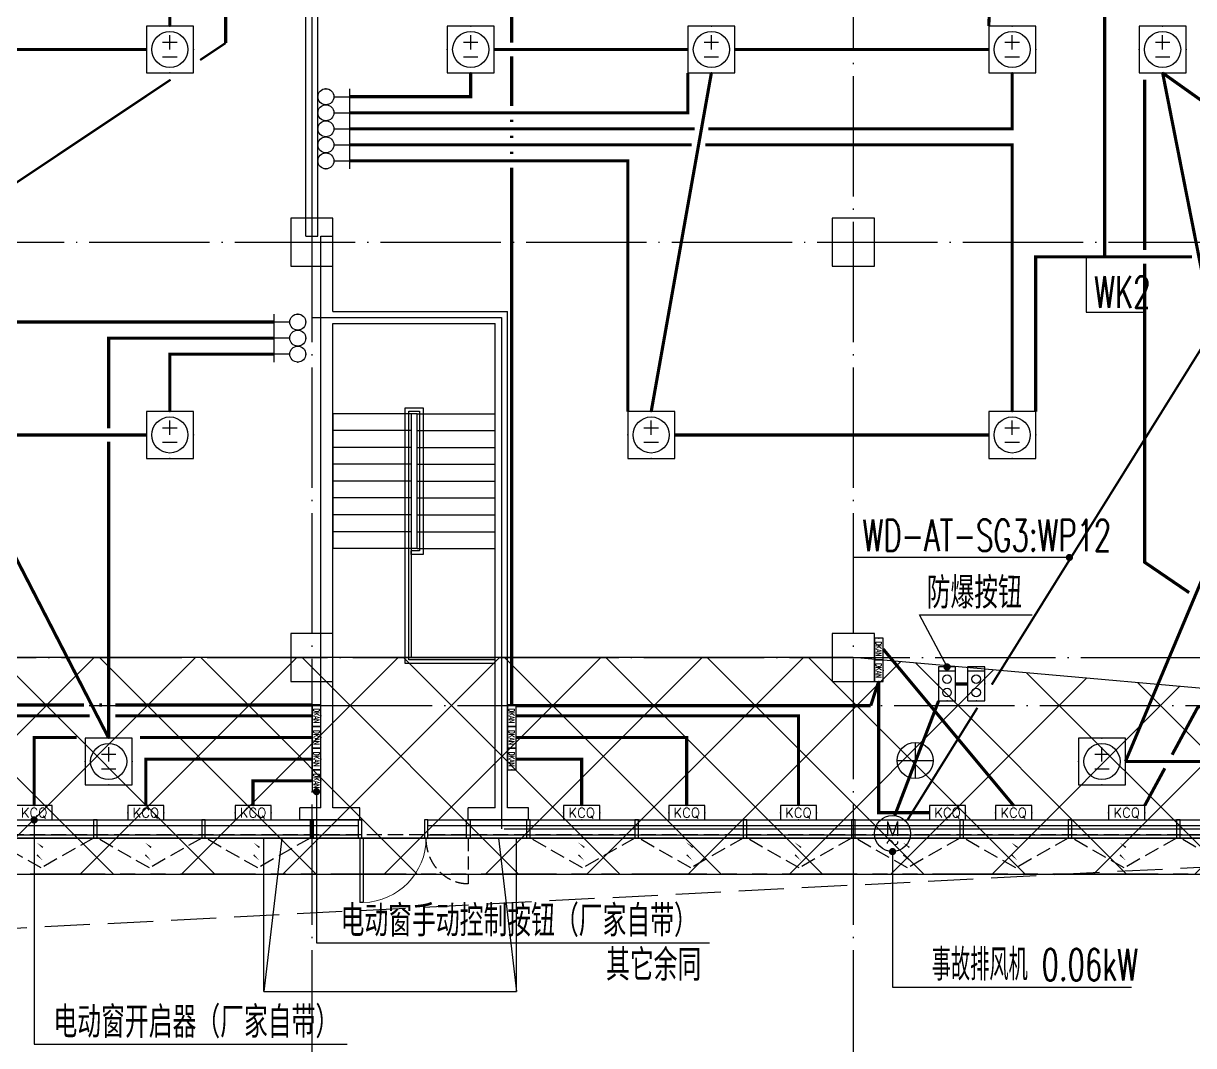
# Model space of a CAD drawing. Extents: x -233336 to 840473, y -28113 to 330904.
# Drawn here: x 63606 to 83056, y -5649 to 11336 of the extents above; entities that cross this region are included whole.
import ezdxf
from ezdxf.enums import TextEntityAlignment as Align
from ezdxf.xclip import XClip

# ---------------------------------------------------------------- set-up
doc = ezdxf.new("R2010")
doc.units = 0
doc.header["$LTSCALE"] = 1000
doc.header["$XCLIPFRAME"] = 2
for name, pattern in [('104-14# 核心筒$0$DOTE', [2.42, 2, -0.2, 0.02, -0.2]), ('14#楼幕墙$0$DASH', [0.35, 0.25, -0.1]), ('DASH', [0.35, 0.25, -0.1]), ('X-104 14#平面$0$$0$DASH', [0.35, 0.25, -0.1]), ('X-104 14#平面$0$109 3#平面$0$DASH', [0.35, 0.25, -0.1]), ('X-104 14#平面$0$PHANTOM2', [1.25, 0.625, -0.125, 0.125, -0.125, 0.125, -0.125])]:
    doc.linetypes.add(name, pattern=pattern)
doc.layers.get('0').update_dxf_attribs({"linetype": 'CONTINUOUS'})
doc.layers.get('Defpoints').update_dxf_attribs({"linetype": 'CONTINUOUS'})
for name, color, linetype in [('104-14# 核心筒$0$A_AXIS-轴线', 8, '104-14# 核心筒$0$DOTE'), ('104-14# 核心筒$0$A_STR-砼柱', 8, 'CONTINUOUS'), ('14#楼幕墙$0$A-C_玻璃幕墙', 8, 'CONTINUOUS'), ('14#楼幕墙$0$A-C_窗', 8, 'CONTINUOUS'), ('14#楼幕墙$0$A-C_门', 8, 'CONTINUOUS'), ('DIM-动力', 80, 'CONTINUOUS'), ('DIM-插座', 80, 'CONTINUOUS'), ('EQUIP-动力', 80, 'CONTINUOUS'), ('EQUIP-照明', 80, 'CONTINUOUS'), ('WIRE-动力', 50, 'CONTINUOUS'), ('WIRE-动力控制', 160, 'DASH'), ('WIRE-插座', 160, 'CONTINUOUS'), ('X-104 14#平面$0$A-C_玻璃幕墙', 8, 'CONTINUOUS'), ('X-104 14#平面$0$A-E_栏杆', 8, 'CONTINUOUS'), ('X-104 14#平面$0$A-E_楼梯', 8, 'CONTINUOUS'), ('X-104 14#平面$0$A-E_电梯', 8, 'CONTINUOUS'), ('X-104 14#平面$0$A-O_屋面', 8, 'CONTINUOUS'), ('X-104 14#平面$0$A-SUR_吊顶', 8, 'CONTINUOUS'), ('X-104 14#平面$0$A-TECH_结构', 8, 'CONTINUOUS'), ('X-104 14#平面$0$A_STR-砌块墙', 7, 'CONTINUOUS')]:
    doc.layers.add(name, color=color, linetype=linetype)
doc.layers.add('2019.06.25燃气表间不打印', color=7, linetype='CONTINUOUS', plot=False)
doc.layers.add('X-104 14#平面$0$降板', color=8, linetype='CONTINUOUS', plot=False)
doc.layers.add('X-104 14#平面$0$000套内', color=8, linetype='CONTINUOUS', lineweight=30)
doc.styles.add('_TEL_DIM', font='ROMANS2', dxfattribs={"width": 0.8, "height": 3.5, "bigfont": 'HZDF2'})
doc.styles.get("Standard").update_dxf_attribs({"font": 'GBENOR', "bigfont": 'GBCBIG'})

# ---------------------------------------------------------------- blocks, each defined once
blk = doc.blocks.new('$equip$00001811')
blk.add_circle((0, 0), 0.5)
for centre, radius, start, end in [((-0.073, -0.273), 0.0768, 17.2272, 184.2164), ((0.073, -0.227), 0.0769, 197.2591, 5.1179)]:
    blk.add_arc(centre, radius, start, end)
at = {"color": 7, "style": '_TEL_DIM'}
blk.add_attdef('$TEXT$', text='', height=0.4, dxfattribs=at).set_placement((0.001, 0.137), align=Align.MIDDLE_CENTER)
at = {"color": 7, "style": '_TEL_DIM', "flags": 1}
blk.add_attdef('A', text='', height=0.00002, dxfattribs=at).set_placement((0, 0), align=Align.MIDDLE_CENTER)
blk = doc.blocks.new('14#楼幕墙$0$A$C38D07553')
blk.add_lwpolyline([(-60, -300), (0, -300), (0, 0), (-60, 0)], close=True)
blk = doc.blocks.new('14#楼幕墙$0$A$C385D642F')
for p in [(64830, -1000), (66630, -1000), (68430, -1000), (70330, -1000), (72030, -1000), (73830, -1000), (75630, -1000), (77430, -1000), (79230, -1000), (81030, -1000), (82830, -1000)]:
    blk.add_blockref('14#楼幕墙$0$A$C38D07553', p)
blk = doc.blocks.new('14#楼幕墙$0$A$C22714246')
at = {"linetype": '14#楼幕墙$0$DASH'}
blk.add_lwpolyline([(1740, 497), (870, 0), (0, 497)], dxfattribs=at)
at = {"layer": '14#楼幕墙$0$A-C_玻璃幕墙', "color": 1}
blk.add_lwpolyline([(899, 122, 0, 25, 0), (802, 217, 0, 0, 0), (900, 340, 25, 0, 0), (796, 422, 0, 0, 0)], format="xyseb", dxfattribs=at)
blk = doc.blocks.new('14#楼幕墙$0$A$C2CD63A88')
at = {"linetype": '14#楼幕墙$0$DASH'}
blk.add_lwpolyline([(0, 670), (0, -170)], dxfattribs=at)
blk.add_arc((0, 670), 840, 270, 0, dxfattribs=at)
blk = doc.blocks.new('14#楼幕墙$0$$DorLib2D$00000001')
for p, q in [((0.45, 0.975), (0.5, 0.975)), ((0.45, 0), (0.45, 0.975)), ((0.5, 0), (0.5, 0.975)), ((0.5, 0), (0.45, 0))]:
    blk.add_line(p, q)
at = {"lineweight": 13}
blk.add_arc((0.475, 0), 0.975, 91.4693, 180, dxfattribs=at)
blk = doc.blocks.new('14#楼幕墙')
at = {"layer": '14#楼幕墙$0$A-C_玻璃幕墙'}
for p, q in [((55770, -1900), (69230, -1900)), ((70330, -1900), (90030, -1900)), ((66630, -2000), (55830, -2000)), ((69170, -2000), (66630, -2000)), ((89970, -2000), (70330, -2000)), ((108092, -2200), (-1359, -2200)), ((66630, -2150), (55830, -2150)), ((69170, -2150), (66630, -2150)), ((89970, -2150), (70330, -2150))]:
    blk.add_line(p, q, dxfattribs=at)
at = {"layer": '14#楼幕墙$0$A-C_窗'}
blk.add_lwpolyline([(70970, -1900), (71030, -1900), (71030, -2200), (70970, -2200)], close=True, dxfattribs=at)
at = {"layer": '14#楼幕墙$0$A-C_玻璃幕墙'}
blk.add_blockref('14#楼幕墙$0$A$C385D642F', (0, -900), dxfattribs=at)
at = {"layer": '14#楼幕墙$0$A-C_窗'}
for name, p in [('14#楼幕墙$0$A$C38D07553', (69230, -1900)), ('14#楼幕墙$0$A$C22714246', (63030, -2697)), ('14#楼幕墙$0$A$C22714246', (64830, -2697)), ('14#楼幕墙$0$A$C22714246', (66630, -2697)), ('14#楼幕墙$0$A$C22714246', (72030, -2697)), ('14#楼幕墙$0$A$C22714246', (73830, -2697)), ('14#楼幕墙$0$A$C22714246', (75630, -2697)), ('14#楼幕墙$0$A$C22714246', (77430, -2697)), ('14#楼幕墙$0$A$C22714246', (79230, -2697)), ('14#楼幕墙$0$A$C22714246', (81030, -2697)), ('14#楼幕墙$0$A$C22714246', (82830, -2697))]:
    blk.add_blockref(name, p, dxfattribs=at)
at = {"layer": '14#楼幕墙$0$A-C_窗', "xscale": -0.8332999999925277, "yscale": 0.9090214901194805, "zscale": 0.9090214901194805}
blk.add_blockref('14#楼幕墙$0$A$C2CD63A88', (71000, -2809), dxfattribs=at)
at = {"layer": '14#楼幕墙$0$A-C_门', "xscale": -1100, "yscale": -1100, "zscale": 100}
blk.add_blockref('14#楼幕墙$0$$DorLib2D$00000001', (69750, -2200), dxfattribs=at)
blk = doc.blocks.new('_FZHK')
blk.add_lwpolyline([(-0.5, -0.5), (0.5, -0.5), (0.5, 0.5), (-0.5, 0.5)], close=True)
blk = doc.blocks.new('104-14# 核心筒')
at = {"layer": '104-14# 核心筒$0$A_AXIS-轴线'}
for p, q in [((68400, 54018.4), (68400, -8545.1)), ((77400, 54018.4), (77400, -8545.1)), ((-24839, 7700), (120259.9, 7700)), ((59400, 800), (120259.9, 800)), ((-24839, 0), (68400, 0)), ((68400, 0), (120259.9, 0))]:
    blk.add_line(p, q, dxfattribs=at)
at = {"layer": '104-14# 核心筒$0$A_STR-砼柱', "xscale": 700, "yscale": 800, "zscale": 800}
for p in [(68400, 7700), (77400, 7700), (68400, 800), (77400, 800)]:
    blk.add_blockref('_FZHK', p, dxfattribs=at)
blk = doc.blocks.new('X-104 14#平面$0$rqg')
at = {"color": 3}
for p, q in [((0, 300), (0, -300)), ((-300, 0), (300, 0))]:
    blk.add_line(p, q, dxfattribs=at)
blk.add_circle((0, 0), 300, dxfattribs=at)
blk = doc.blocks.new('X-104 14#平面')
at = {"layer": 'X-104 14#平面$0$降板'}
h = blk.add_hatch(dxfattribs=at)
h.set_pattern_fill('ANSI37', color=256, scale=750)
h.set_pattern_definition([(45, (0, 0), (-841.899, 841.899), []), (135, (0, 0), (-841.899, -841.899), [])])
h.paths.add_polyline_path([(83500, 40800), (86400, 48900), (86400, 51400), (77509.2, 51400), (58917.8, 35800), (-4608.4, 35800), (-12111.5, -2800), (112466, -2800), (116300, 1125.5), (116300, 11750), (115900, 11750), (107700, -0.1), (86400, 0), (77400, 799.9), (59400, 799.9), (50400, 0), (-62.7, 0), (5400, 25700), (68400, 25700)])
at = {"layer": 'X-104 14#平面$0$000套内'}
blk.add_lwpolyline([(71599.5, -2050), (108013.3, -2050), (110308.2, 1227.6), (100422, 8150), (92750, 8150), (92750, 7700), (86650, 7700), (86650, 9600), (84300, 9600), (84300, 16600), (86650, 16600), (86650, 17288.1), (72211.3, 31726.7), (66883.9, 26890.6), (68400, 25220.4), (68400, 6450), (71550, 6450), (71550, -2050)], dxfattribs=at)
at = {"layer": 'X-104 14#平面$0$A-C_玻璃幕墙'}
blk.add_lwpolyline([(-1359, -2200), (108091.7, -2200), (111291.5, 2370.2), (113380.4, 907.7), (115789.3, 4348.2), (113700.6, 5810.6), (116900.2, 10380.5), (116900.2, 38462.2), (99065.1, 43424.4), (96015.6, 32464.2), (85707.2, 35332.3), (87317.1, 41118.6), (83503.2, 42179.7), (66340.6, 26600), (4762.5, 26600)], close=True, dxfattribs=at)
blk.add_lwpolyline([(68400, -2200), (68400, -1900)], dxfattribs=at)
at = {"layer": 'X-104 14#平面$0$A-E_栏杆'}
for p, q in [((69950, 700), (69950, 4950.1)), ((69950, 4950.1), (70250, 4950.1)), ((70010, 760), (70010, 4890.1)), ((70010, 4890.1), (70190, 4890.1)), ((70190, 4890.1), (70190, 2570.1)), ((70250, 4950.1), (70250, 2510.1)), ((70190, 2570.1), (70050, 2570.1)), ((70050, 2510.1), (70050, 2570.1)), ((70250, 2510.1), (70050, 2510.1)), ((71450, 700), (69950, 700)), ((71450, 760), (70010, 760)), ((71450, 700), (71450, 760))]:
    blk.add_line(p, q, dxfattribs=at)
at = {"layer": 'X-104 14#平面$0$A-E_楼梯'}
for p, q in [((67600, -4750), (67600, -2200)), ((67600, -2200), (71800, -2200)), ((67900, -2200), (67600, -4750)), ((71500, -2200), (71800, -4750)), ((71800, -4750), (71800, -2200)), ((67600, -4750), (71800, -4750))]:
    blk.add_line(p, q, dxfattribs=at)
at = {"layer": 'X-104 14#平面$0$A-E_电梯'}
for p, q in [((68750, 4850.1), (68750, 2610.1)), ((70050, 4850.1), (68750, 4850.1)), ((70050, 4850.1), (70050, 800)), ((70150, 4850.1), (70050, 4850.1)), ((70050, 4850.1), (70050, 2610.1)), ((70150, 2610.1), (70150, 4850.1)), ((70150, 2610.1), (70150, 4850.1)), ((70150, 4850.1), (71450, 4850.1)), ((71450, 2610.1), (71450, 4850.1)), ((70050, 4570.1), (68750, 4570.1)), ((70150, 4570.1), (71450, 4570.1)), ((70050, 4290.1), (68750, 4290.1)), ((70150, 4290.1), (71450, 4290.1)), ((70050, 4010.1), (68750, 4010.1)), ((70150, 4010.1), (71450, 4010.1)), ((70050, 3730.1), (68750, 3730.1)), ((70150, 3730.1), (71450, 3730.1)), ((70050, 3450.1), (68750, 3450.1)), ((70150, 3450.1), (71450, 3450.1)), ((70050, 3170.1), (68750, 3170.1)), ((70150, 3170.1), (71450, 3170.1)), ((70050, 2890.1), (68750, 2890.1)), ((70150, 2890.1), (71450, 2890.1)), ((70050, 2610.1), (68750, 2610.1)), ((70150, 2610.1), (71450, 2610.1)), ((70050, 800), (71450, 800))]:
    blk.add_line(p, q, dxfattribs=at)
blk.add_lwpolyline([(70150, 2610.1), (70050, 2610.1)], dxfattribs=at)
at = {"layer": 'X-104 14#平面$0$A-O_屋面', "linetype": 'X-104 14#平面$0$PHANTOM2', "ltscale": 2}
blk.add_lwpolyline([(116300, 1125.5), (112466, -2800), (-12111.5, -2800), (-10903.8, 3413.1), (-11202.5, 3471.2), (-4857, 36100), (58808.6, 36100), (74837.7, 49550), (86050, 49550), (86050, 51700), (92100, 51702), (92100, 55283.2), (94608.8, 59227.5), (95621.4, 58583.5), (95782.4, 58836.6), (99791.5, 56286.5), (107067.8, 54161.9), (111100, 54161.9), (111100, 52680), (116300, 52680)], close=True, dxfattribs=at)
at = {"layer": 'X-104 14#平面$0$A-SUR_吊顶', "linetype": 'X-104 14#平面$0$109 3#平面$0$DASH', "ltscale": 3}
blk.add_lwpolyline([(109062.3, -4432.1), (119297.3, 10714.5), (117562.9, 11100.5), (120741.8, 38794.6), (99426.9, 44725), (92631.2, 20300), (86987.2, 20300), (86987.2, 21500), (8392.2, 21500), (5688.7, 8781.2), (-2733.6, 10571.4), (-6009.8, -4841.7), (40178.1, -2825.1), (39845.1, -4916.4), (83845.6, -2647.5)], close=True, dxfattribs=at)
at = {"layer": 'X-104 14#平面$0$A-TECH_结构', "linetype": 'X-104 14#平面$0$$0$DASH'}
blk.add_lwpolyline([(87207.3, 41097.2), (85610.8, 35359.1), (96063.8, 32450.8), (99099.8, 43362.9), (116850.2, 38424.2), (116850.2, 10396.2), (108065.7, -2149.5), (-1297.3, -2149.5), (4803.7, 26550), (66359.9, 26550), (83516.4, 42124.1)], close=True, dxfattribs=at)
at = {"layer": 'X-104 14#平面$0$A_STR-砌块墙'}
for p, q in [((68300, 7800), (68300, 24900)), ((68500, 7800), (68500, 25000)), ((68300, 7800), (68500, 7800)), ((68550, 6450), (68550, 7800)), ((68550, 7800), (68750, 7800)), ((68750, 6550), (68750, 7800)), ((68550, -1699.5), (68550, 6450)), ((68750, 6550), (71650, 6550)), ((71650, -1699.5), (71650, 6550)), ((68750, -1699.5), (68750, 6350)), ((68750, 6350), (71450, 6350)), ((71450, -1699.5), (71450, 6350)), ((68550, -1699.5), (68200, -1699.5)), ((68200, -1899.5), (68200, -1699.5)), ((69200, -1699.5), (68750, -1699.5)), ((69200, -1899.5), (69200, -1699.5)), ((71450, -1699.5), (71000, -1699.5)), ((71000, -1899.5), (71000, -1699.5)), ((72000, -1699.5), (71650, -1699.5)), ((72000, -1899.5), (72000, -1699.5)), ((68650, -1899.5), (68200, -1899.5)), ((69200, -1899.5), (68650, -1899.5)), ((71550, -1899.5), (71000, -1899.5)), ((72000, -1899.5), (71550, -1899.5))]:
    blk.add_line(p, q, dxfattribs=at)
at = {"layer": 'X-104 14#平面$0$降板'}
blk.add_lwpolyline([(83500, 40800), (86400, 48900), (86400, 51400), (77509.2, 51400), (58917.8, 35800), (-4608.4, 35800), (-12111.5, -2800), (112466, -2800), (116300, 1125.5), (116300, 11750), (115900, 11750), (107700, -0.1), (86400, 0), (77400, 799.9), (59400, 799.9), (50400, 0), (-62.7, 0), (5400, 25700), (68400, 25700)], close=True, dxfattribs=at)
ref = blk.add_blockref('104-14# 核心筒', (0, 0))
XClip(ref).set_block_clipping_path([(-38664.3623821461, -25500), (139216.5485069363, 330900)])
blk.add_blockref('14#楼幕墙', (0, 0))
at = {"layer": 'Defpoints'}
blk.add_blockref('X-104 14#平面$0$rqg', (78427.5, -912.8), dxfattribs=at)
blk = doc.blocks.new('$equip$00001344')
for p, q in [((0.65, 0.65), (-0.65, 0.65)), ((-0.65, 0.65), (-0.65, -0.65)), ((0.65, -0.65), (0.65, 0.65)), ((0, 0), (0, 0.4)), ((-0.2, 0.2), (0.2, 0.2)), ((-0.2, -0.2), (0.2, -0.2)), ((-0.65, -0.65), (0.65, -0.65))]:
    blk.add_line(p, q)
blk.add_circle((0, 0), 0.5)
for p in [(0, 0.65), (-0.65, 0), (0.65, 0), (0, -0.65)]:
    blk.add_point(p)
at = {"flags": 9}
blk.add_attdef('A', (0, 0), '', height=0.00002, dxfattribs=at)
blk = doc.blocks.new('$equip$00002672')
for p, q in [((0.222, 0.889), (-0.222, 0.889)), ((0, 0.444), (0, 0.889))]:
    blk.add_line(p, q)
blk.add_circle((0, 0.222), 0.222)
for p in [(0, 0.889), (-0.222, 0.222), (0, 0), (0.222, 0.222)]:
    blk.add_point(p)
at = {"color": 7, "style": '_TEL_DIM', "flags": 1}
for tag in ['A', 'REMARK']:
    blk.add_attdef(tag, text='', height=0.00002, dxfattribs=at).set_placement((0, 0), align=Align.MIDDLE_CENTER)
blk = doc.blocks.new('$equip$00001234')
for p, q in [((0.707, 0.714), (-0.707, 0.714)), ((-0.707, 0.707), (-0.707, -0.007)), ((0.542, 0.714), (0.542, 0)), ((0.707, 0), (0.707, 0.714)), ((-0.707, 0), (0.707, 0))]:
    blk.add_line(p, q)
for centre in [(-0.35, 0.357), (0.2, 0.357)]:
    blk.add_circle(centre, 0.179)
at = {"layer": 'EQUIP-照明'}
for p in [(0, 0.714), (-0.707, 0.35), (0, 0), (0.707, 0.357)]:
    blk.add_point(p, dxfattribs=at)
at = {"layer": 'EQUIP-照明', "flags": 9}
blk.add_attdef('A', (0, 0), '', height=0.00002, dxfattribs=at)
blk = doc.blocks.new('$equip$00001816')
for p, q in [((0.75, 0.6), (-0.75, 0.6)), ((-0.75, 0.6), (-0.75, 0)), ((0.75, 0), (0.75, 0.6)), ((-0.75, 0), (0.75, 0))]:
    blk.add_line(p, q)
for p in [(0, 0.6), (-0.75, 0.3), (0, 0), (0.75, 0.3)]:
    blk.add_point(p)
at = {"color": 7, "style": '_TEL_DIM'}
blk.add_attdef('$TEXT$', text='', height=0.4, dxfattribs=at).set_placement((0, 0.3), align=Align.MIDDLE_CENTER)
at = {"color": 7, "style": '_TEL_DIM', "flags": 1}
blk.add_attdef('A', text='', height=0.00002, dxfattribs=at).set_placement((0, 0), align=Align.MIDDLE_CENTER)

msp = doc.modelspace()

# ---------------------------------------------------------------- linework, layer by layer
at = {"layer": '2019.06.25燃气表间不打印'}
for p, q in [((80665.8, 2461.2), (77395.7, 2461.2)), ((80991.3, 2461.2), (80665.8, 2461.2)), ((78957.1, 642.7), (78498, 1508.1)), ((78498, 1508.1), (80369.9, 1508.1)), ((78051.9, -2425.5), (78051.9, -4677.2)), ((78051.9, -4677.2), (82025.2, -4677.2))]:
    msp.add_line(p, q, dxfattribs=at)
for points, const_width in [([(79701.1, 348.2), (83294.1, 6113.7)], 37.5), ([(79100, 359.8), (79300, 359.8)], 52.5), ([(78088.1, -1827.7), (78817.1, 76.9)], 52.5), ([(78300, -1900), (79461.9, -35.6)], 37.5)]:
    msp.add_lwpolyline(points, dxfattribs=dict(at, const_width=const_width))
at = {"layer": '2019.06.25燃气表间不打印', "const_width": 60}
for points in [[(81021.3, 2461.2, 1), (80961.3, 2461.2, 1)], [(78971.2, 616.2, 1), (78943.1, 669.2, 1)], [(78051.9, -2395.5, 1), (78051.9, -2455.5, 1)]]:
    msp.add_lwpolyline(points, format="xyb", close=True, dxfattribs=at)
at = {"layer": 'DIM-动力', "color": 80}
for p, q in [((68478, -1429.2), (68478, -3941.3)), ((68478, -3941.3), (75011.4, -3941.3))]:
    msp.add_line(p, q, dxfattribs=at)
at = {"layer": 'DIM-动力', "color": 80, "const_width": 60}
msp.add_lwpolyline([(68478, -1399.2, 1), (68478, -1459.2, 1)], format="xyb", close=True, dxfattribs=at)
at = {"layer": 'DIM-插座', "color": 80}
for p, q in [((81534.4, 7455.6), (81009.4, 7458.5)), ((63784.2, -1900), (63784.2, -5624.9)), ((63784.2, -5624.9), (68988.8, -5624.9))]:
    msp.add_line(p, q, dxfattribs=at)
for points in [[(81271.9, 7457.1), (81271.9, 6535.8)], [(81271.9, 6535.8), (82229.5, 6535.8)]]:
    msp.add_lwpolyline(points, dxfattribs=at)
at = {"layer": 'DIM-插座', "color": 80, "const_width": 60}
msp.add_lwpolyline([(63784.2, -1870, 1), (63784.2, -1930, 1)], format="xyb", close=True, dxfattribs=at)
at = {"layer": 'WIRE-动力', "color": 50}
for points, const_width in [([(66967.8, 21203.6), (66967.8, 11010.4)], 52.5), ([(81576.4, 7457.1), (81576.4, 15911.3)], 52.5), ([(66967.8, 11010.4), (66543.3, 10727.3)], 37.5), ([(66053.2, 10400.4), (62153.3, 7799.1)], 37.5), ([(83029.1, 7457.1), (81576.4, 7457.1)], 52.5)]:
    msp.add_lwpolyline(points, dxfattribs=dict(at, const_width=const_width))
at = {"layer": 'WIRE-动力控制', "color": 160, "const_width": 52.5}
for points in [[(66040.8, 11292.9), (66040.8, 14502.6), (66855.3, 14502.6)], [(69033.3, 10117.9), (71040.8, 10117.9), (71040.8, 10512.9)], [(69033.3, 9851.2), (74650.8, 9851.2), (74650.8, 10512.9)], [(74990, 9584.6), (80040.8, 9584.6), (80040.8, 10512.9)], [(82540.8, 10512.9), (84716.7, 8966.7)], [(69033.3, 9584.6), (74761.5, 9584.6)], [(69033.3, 9317.9), (74714.1, 9317.9)], [(74942.6, 9317.9), (80040.8, 9317.9), (80040.8, 4887.1)], [(73650.8, 4887.1), (73650.8, 9051.2), (69033.3, 9051.2)], [(67766.7, 6373.7), (62430.8, 6373.7), (62430.8, 4887.1)], [(65023.5, 4609.6), (65023.5, 6107), (67766.7, 6107)], [(67766.7, 5840.4), (66040.8, 5840.4), (66040.8, 4887.1)], [(65023.5, -539), (65023.5, 4384.6)], [(85383.3, -469.6), (85383.3, -929), (81923, -929)]]:
    msp.add_lwpolyline(points, dxfattribs=at)
at = {"layer": 'WIRE-插座', "color": 160, "const_width": 52.5}
for points in [[(79650.8, 11292.9), (80040.8, 19512.9)], [(62430.8, 10902.9), (65650.8, 10902.9)], [(71430.8, 10902.9), (74650.8, 10902.9)], [(75430.8, 10902.9), (79650.8, 10902.9)], [(75040.8, 10512.9), (74040.8, 4887.1)], [(83650.8, 4887.1), (82540.8, 10512.9)], [(82243.2, 7569.6), (82243.2, 10400.4)], [(81576.4, 7457.1), (80430.8, 7457.1), (80430.8, 4887.1)], [(82243.2, 4640.1), (82243.2, 7344.6)], [(62430.8, 4497.1), (65650.8, 4497.1)], [(62430.8, 4497.1), (65023.5, -539)], [(74430.8, 4497.1), (79650.8, 4497.1)], [(81923, -929), (84040.8, 4107.1)], [(82698.7, -816.5), (83129.7, -18.5), (85320.7, -18.5)], [(64706.6, -169.2), (62189.6, -169.2), (62189.6, -1660)], [(68406, -169.2), (65136, -169.2)], [(76487.5, -1660), (76487.5, -169.2), (71794, -169.2)], [(63784.2, -1660), (63784.2, -529.2), (64490.3, -529.2)], [(65544.5, -529.2), (68406, -529.2)], [(74631.2, -1660), (74631.2, -529.2), (71794, -529.2)], [(65641.2, -1660), (65641.2, -889.2), (68406, -889.2)], [(72885.7, -1660), (72885.7, -889.2), (71794, -889.2)], [(82243.2, -1660), (82577.2, -1041.5)], [(67423.4, -1660), (67423.4, -1249.2), (68406, -1249.2)]]:
    msp.add_lwpolyline(points, dxfattribs=at)
at = {"layer": 'WIRE-插座', "const_width": 52.5}
for points in [[(71722, 11015.4), (71722, 15076)], [(71722, 9963.7), (71722, 10790.4)], [(71722, 9697.1), (71722, 9738.7)], [(71722, 9430.4), (71722, 9472.1)], [(71722, 9163.7), (71722, 9205.4)], [(71722, 10.8), (71722, 8938.7)], [(82981.3, 1877.8), (82243.2, 2381.4), (82243.2, 4640.1)], [(80064.3, -1660), (77894, 942.5)], [(77688.9, 0), (77822, 402.5)], [(78665.2, -1780), (77822, -1780), (77822, 402.5)], [(61859.8, -569.1), (61859.8, 10.8), (64614, 10.8)], [(64911, 10.8), (64867, 10.8)], [(68406, 10.8), (65136, 10.8)], [(71794, 0), (77688.9, 0)]]:
    msp.add_lwpolyline(points, dxfattribs=at)

# ---------------------------------------------------------------- block references
msp.add_blockref('X-104 14#平面', (0, 0))
at = {"layer": '2019.06.25燃气表间不打印', "xscale": 400, "yscale": 400, "zscale": 400, "rotation": 90.00000000000091}
for p in [(79100, 359.8), (79585.7, 359.8)]:
    msp.add_blockref('$equip$00001234', p, dxfattribs=at)
at = {"layer": '2019.06.25燃气表间不打印', "xscale": 600, "yscale": 600, "zscale": 600}
msp.add_blockref('$equip$00001811', (78051.9, -2125.5, 3000), dxfattribs=at).add_auto_attribs({'$TEXT$': 'M'})
at = {"layer": 'EQUIP-动力', "color": 80, "xscale": 600, "yscale": 600, "zscale": 600}
for p in [(66040.8, 10902.9), (71040.8, 10902.9), (75040.8, 10902.9), (80040.8, 10902.9), (82540.8, 10902.9), (66040.8, 4497.1), (74040.8, 4497.1), (80040.8, 4497.1), (65023.5, -929), (81533, -929, 103)]:
    msp.add_blockref('$equip$00001344', p, dxfattribs=at)
at = {"layer": 'EQUIP-动力', "color": 80}
ref = msp.add_blockref('$equip$00001816', (77750, 942.5), dxfattribs=dict(at, xscale=240, yscale=240, zscale=240, rotation=270))
ref.add_attrib('$TEXT$', 'DKAN', dxfattribs={"layer": '0', "color": 7, "height": 96, "rotation": 270, "style": '_TEL_DIM', "width": 0.6}).set_placement((77822, 942.5), align=Align.MIDDLE_CENTER)
ref = msp.add_blockref('$equip$00001816', (77750, 582.5), dxfattribs=dict(at, xscale=240, yscale=240, zscale=240, rotation=270))
ref.add_attrib('$TEXT$', 'DKAN', dxfattribs={"layer": '0', "color": 7, "height": 96, "rotation": 270, "style": '_TEL_DIM', "width": 0.6}).set_placement((77822, 582.5), align=Align.MIDDLE_CENTER)
ref = msp.add_blockref('$equip$00001816', (68406, -169.2), dxfattribs=dict(at, xscale=240, yscale=240, zscale=240, rotation=270))
ref.add_attrib('$TEXT$', 'DKAN', dxfattribs={"layer": '0', "color": 7, "height": 96, "rotation": 270, "style": '_TEL_DIM', "width": 0.6}).set_placement((68478, -169.2), align=Align.MIDDLE_CENTER)
ref = msp.add_blockref('$equip$00001816', (71650, -169.2), dxfattribs=dict(at, xscale=240, yscale=240, zscale=240, rotation=270))
ref.add_attrib('$TEXT$', 'DKAN', dxfattribs={"layer": '0', "color": 7, "height": 96, "rotation": 270, "style": '_TEL_DIM', "width": 0.6}).set_placement((71722, -169.2), align=Align.MIDDLE_CENTER)
ref = msp.add_blockref('$equip$00001816', (68406, -529.2), dxfattribs=dict(at, xscale=240, yscale=240, zscale=240, rotation=270))
ref.add_attrib('$TEXT$', 'DKAN', dxfattribs={"layer": '0', "color": 7, "height": 96, "rotation": 270, "style": '_TEL_DIM', "width": 0.6}).set_placement((68478, -529.2), align=Align.MIDDLE_CENTER)
ref = msp.add_blockref('$equip$00001816', (71650, -529.2), dxfattribs=dict(at, xscale=240, yscale=240, zscale=240, rotation=270))
ref.add_attrib('$TEXT$', 'DKAN', dxfattribs={"layer": '0', "color": 7, "height": 96, "rotation": 270, "style": '_TEL_DIM', "width": 0.6}).set_placement((71722, -529.2), align=Align.MIDDLE_CENTER)
ref = msp.add_blockref('$equip$00001816', (68406, -889.2), dxfattribs=dict(at, xscale=240, yscale=240, zscale=240, rotation=270))
ref.add_attrib('$TEXT$', 'DKAN', dxfattribs={"layer": '0', "color": 7, "height": 96, "rotation": 270, "style": '_TEL_DIM', "width": 0.6}).set_placement((68478, -889.2), align=Align.MIDDLE_CENTER)
ref = msp.add_blockref('$equip$00001816', (71650, -889.2), dxfattribs=dict(at, xscale=240, yscale=240, zscale=240, rotation=270))
ref.add_attrib('$TEXT$', 'DKAN', dxfattribs={"layer": '0', "color": 7, "height": 96, "rotation": 270, "style": '_TEL_DIM', "width": 0.6}).set_placement((71722, -889.2), align=Align.MIDDLE_CENTER)
ref = msp.add_blockref('$equip$00001816', (68406, -1249.2), dxfattribs=dict(at, xscale=240, yscale=240, zscale=240, rotation=270))
ref.add_attrib('$TEXT$', 'DKAN', dxfattribs={"layer": '0', "color": 7, "height": 96, "rotation": 270, "style": '_TEL_DIM', "width": 0.6}).set_placement((68478, -1249.2), align=Align.MIDDLE_CENTER)
at = {"layer": 'EQUIP-动力', "color": 80, "xscale": 400, "yscale": 400, "zscale": 400}
for p in [(63784.2, -1900), (65641.2, -1900), (67423.4, -1900), (72885.7, -1900), (74631.2, -1900), (76487.5, -1900), (78965.2, -1900), (80064.3, -1900), (81943.2, -1900)]:
    msp.add_blockref('$equip$00001816', p, dxfattribs=at).add_auto_attribs({'$TEXT$': 'KCQ'})
at = {"layer": 'EQUIP-照明', "color": 80, "xscale": 600, "yscale": 600, "zscale": 600}
for p, rotation in [((68500, 10117.9), 270), ((68500, 9851.2), 270), ((68500, 9584.6), 270), ((68500, 9317.9), 270), ((68500, 9051.2), 270), ((68300, 6373.7), 90), ((68300, 6107), 90), ((68300, 5840.4), 90)]:
    msp.add_blockref('$equip$00002672', p, dxfattribs=dict(at, rotation=rotation))

# ---------------------------------------------------------------- texts
at = {"layer": '2019.06.25燃气表间不打印', "color": 7, "style": '_TEL_DIM'}
for s, height, width, p in [('WD-AT-SG3:WP12', 525, 0.64, (77553.2, 2566.2)), ('防爆按钮', 520.87, 0.8, (78618.4, 1613.1)), ('事故排风机 0.06kW', 525, 0.64, (78702.9, -4568))]:
    msp.add_text(s, height=height, dxfattribs=dict(at, width=width)).set_placement(p)
at = {"layer": 'DIM-动力', "color": 7, "style": '_TEL_DIM', "width": 0.8}
for s, height, p in [('电动窗手动控制按钮（厂家自带）', 520.866, (68878, -3836.3)), ('其它余同', 520.87, (73289.6, -4571.3))]:
    msp.add_text(s, height=height, dxfattribs=at).set_placement(p)
at = {"layer": 'DIM-插座', "color": 7, "style": '_TEL_DIM'}
for s, height, width, p in [('WK2', 525, 0.64, (81403.1, 6610.8)), ('电动窗开启器（厂家自带）', 520.866, 0.8, (64105.5, -5519.9))]:
    msp.add_text(s, height=height, dxfattribs=dict(at, width=width)).set_placement(p)

doc.saveas('drawing.dxf')
